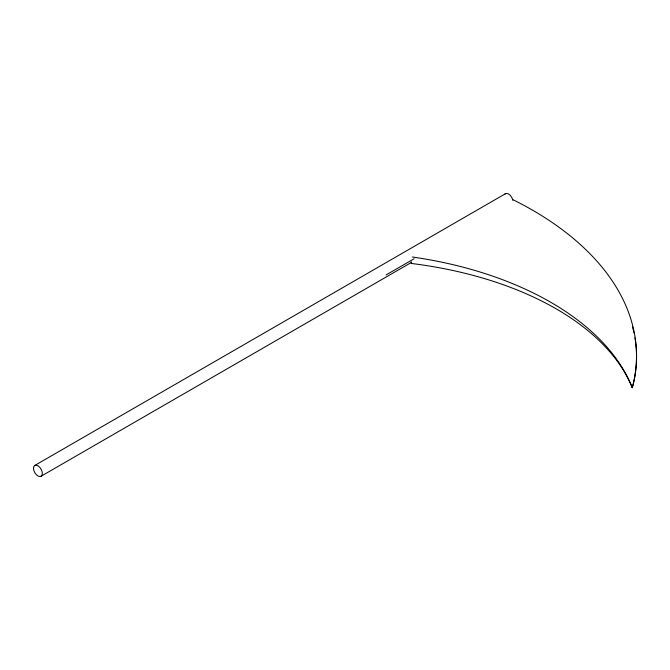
<?xml version="1.0" encoding="UTF-8"?>
<svg xmlns="http://www.w3.org/2000/svg" width="670" height="670" viewBox="0 0 670 670"><rect width="100%" height="100%" fill="white"/><g stroke="black" fill="none" stroke-linecap="round" stroke-linejoin="round"><path stroke-width="1" d="M34.79 465.449L505.415 193.739M386.062 274.951L414.161 258.737M41.038 476.261L411.204 262.556M411.279 261.803L411.279 263.444A294.624 167.885 -0.6 0 1 632.279 387.746A347.596 197.541 -0.3 0 0 634.934 337.889M512.475 199.451A347.596 204.3 0 0 1 632.279 387.746A294.624 172.843 0.5 0 0 412.31 256.995M632.53 326.985A347.596 197.541 -0.3 0 1 633.971 332.923M504.711 194.384A6.248 3.61 60 0 1 509.116 194.417A6.248 3.61 60 0 1 512.801 200.288M33.5 468.305A6.248 3.61 60 0 0 40.125 476.546A6.248 3.61 60 0 0 40.125 467.71A6.248 3.61 60 0 0 33.5 468.305"/></g></svg>
